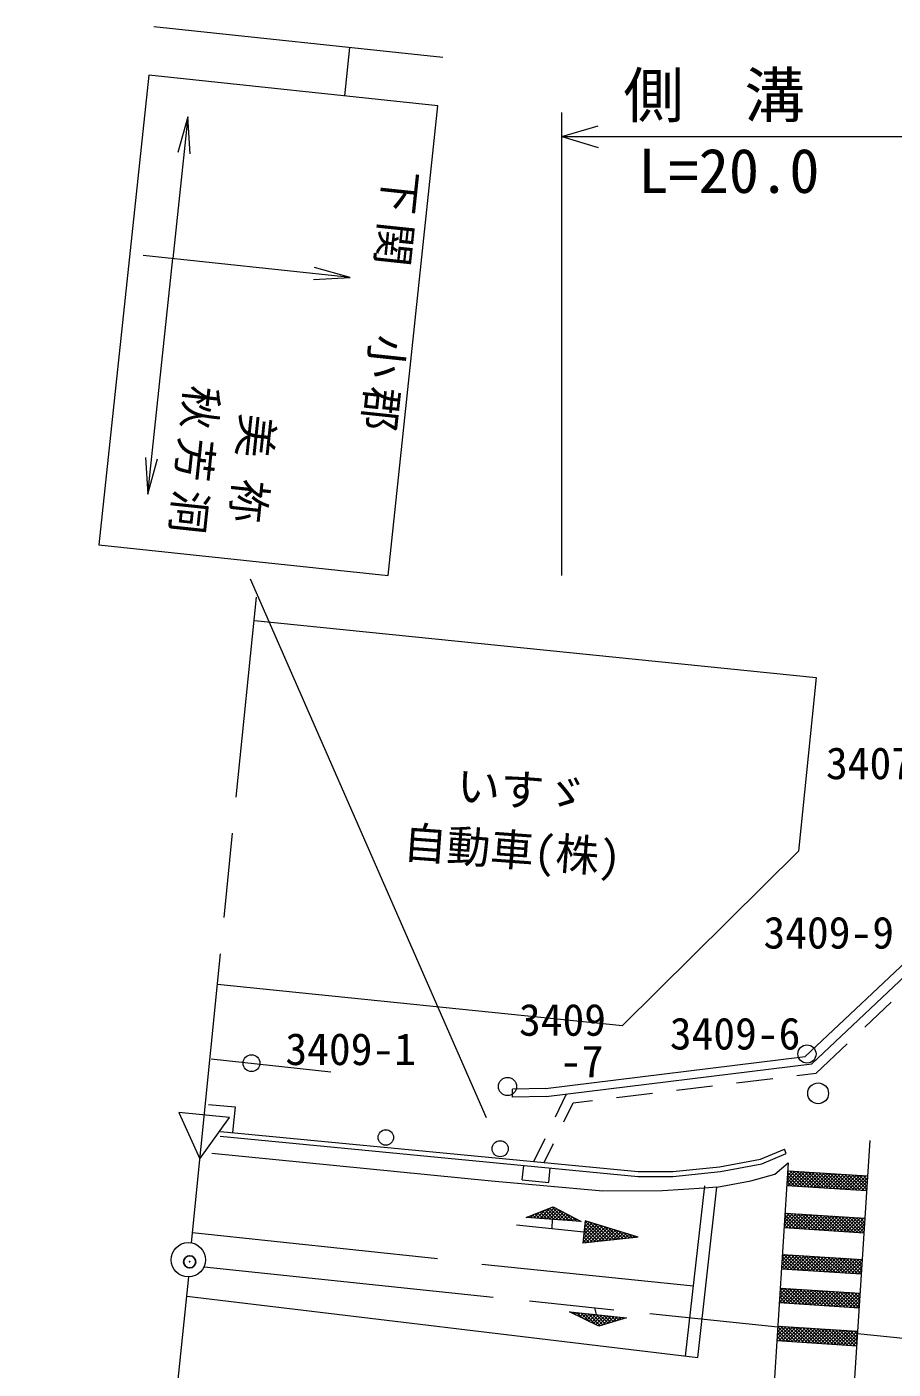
# Model space of a CAD drawing. Units: millimetres, scale not verified. Extents: x 40000 to 680000, y 20000 to 380000.
# Drawn here: x 69079 to 104828, y 291147 to 346555 of the extents above; entities that cross this region are included whole.
import ezdxf
from ezdxf.enums import TextEntityAlignment as Align

# ---------------------------------------------------------------- set-up
doc = ezdxf.new("R2010")
doc.units = ezdxf.units.MM
doc.header["$LTSCALE"] = 1000
doc.header["$PDMODE"] = 32
doc.header["$PDSIZE"] = 500
doc.linetypes.add('CHAIN', pattern=[18.5, 12, -1.5, 3.5, -1.5])
for name, color, linetype, lineweight in [('M-BGD', 7, 'Continuous', 13), ('M-BMK', 2, 'CHAIN', 13), ('M-BMK-SRVR', 3, 'Continuous', 13), ('M-STR-HTXT', 7, 'Continuous', 13), ('M-STR-STRC', 7, 'Continuous', 13)]:
    doc.layers.add(name, color=color, linetype=linetype, lineweight=lineweight)
doc.layers.add('M-OTRS', color=6, linetype='Continuous')
doc.styles.add('ＭＳ ゴシック', font='')
doc.styles.get('ＭＳ ゴシック').set_extended_font_data('MS Gothic')

msp = doc.modelspace()

# ---------------------------------------------------------------- linework, layer by layer
at = {"layer": 'M-BGD'}
for p, q in [((78467, 322056), (101654, 319698)), ((101654, 319698), (100926, 312534)), ((100926, 312534), (93660, 305333)), ((101202, 304046), (108149, 310603)), ((101468, 303746), (108386, 310276)), ((76942, 307033), (93660, 305333)), ((103656, 305261), (104746, 306291)), ((101647, 303365), (102928, 304575)), ((76679, 303957), (81620, 303426)), ((90483, 302734), (101202, 304046)), ((90514, 302406), (101468, 303746)), ((98370, 302964), (99859, 303146)), ((100852, 303268), (101647, 303365)), ((90483, 302734), (89114, 302702)), ((89124, 302373), (89114, 302702)), ((93407, 302357), (94896, 302539)), ((95889, 302661), (97378, 302843)), ((76572, 302068), (77669, 301981)), ((77669, 301981), (77566, 300913)), ((90514, 302406), (89124, 302373)), ((90898, 301563), (91354, 302509)), ((91242, 301358), (91620, 302139)), ((91620, 302139), (92415, 302236)), ((77069, 300961), (94313, 299303)), ((77050, 300762), (94303, 299103)), ((90006, 299717), (90462, 300663)), ((90430, 299677), (90807, 300457)), ((103865, 300585), (103008, 287168)), ((88260, 298901), (76711, 300044)), ((97668, 299499), (99354, 299819)), ((99354, 299819), (100340, 300234)), ((99412, 299626), (100418, 300050)), ((100418, 300050), (100340, 300234)), ((89526, 298960), (89583, 299557)), ((90621, 298855), (90678, 299452)), ((94313, 299303), (95733, 299303)), ((95733, 299303), (97668, 299499)), ((95743, 299103), (97697, 299301)), ((97697, 299301), (99412, 299626)), ((100499, 299658), (99732, 287654)), ((99948, 299192), (100499, 299658)), ((100446, 298830), (100921, 299305)), ((100456, 298981), (100788, 299313)), ((100466, 299132), (100655, 299322)), ((100475, 299283), (100522, 299330)), ((101057, 298695), (100475, 299277)), ((100478, 299333), (103772, 299122)), ((100489, 298731), (101054, 299296)), ((101208, 298685), (100565, 299327)), ((100622, 298722), (101187, 299288)), ((101359, 298675), (100717, 299318)), ((100755, 298714), (101320, 299279)), ((101510, 298666), (100868, 299308)), ((100888, 298705), (101453, 299271)), ((101661, 298656), (101019, 299298)), ((101021, 298697), (101586, 299262)), ((101154, 298688), (101719, 299254)), ((101812, 298646), (101170, 299289)), ((101287, 298680), (101852, 299245)), ((101963, 298637), (101321, 299279)), ((101420, 298671), (101985, 299237)), ((102114, 298627), (101472, 299269)), ((101552, 298663), (102118, 299228)), ((102265, 298617), (101623, 299260)), ((101685, 298654), (102251, 299220)), ((102416, 298608), (101774, 299250)), ((101818, 298646), (102383, 299211)), ((102567, 298598), (101925, 299240)), ((102718, 298588), (102076, 299231)), ((102870, 298579), (102227, 299221)), ((103021, 298569), (102378, 299211)), ((92846, 298498), (88260, 298901)), ((89526, 298960), (90621, 298855)), ((94303, 299103), (95743, 299103)), ((96266, 291678), (97056, 298720)), ((96763, 291622), (97553, 298665)), ((97553, 298665), (97044, 298613)), ((97553, 298665), (98954, 298917)), ((98954, 298917), (99948, 299192)), ((100440, 298734), (103733, 298524)), ((100452, 298733), (100441, 298745)), ((100603, 298724), (100449, 298878)), ((100754, 298714), (100458, 299011)), ((100906, 298704), (100466, 299144)), ((101951, 298637), (102516, 299203)), ((102084, 298629), (102649, 299194)), ((102217, 298621), (102782, 299186)), ((102350, 298612), (102915, 299177)), ((102483, 298604), (103048, 299169)), ((103172, 298560), (102529, 299202)), ((102616, 298595), (103181, 299160)), ((103323, 298550), (102680, 299192)), ((102749, 298587), (103314, 299152)), ((103474, 298540), (102832, 299182)), ((102882, 298578), (103447, 299143)), ((103625, 298531), (102983, 299173)), ((103015, 298570), (103580, 299135)), ((103736, 298561), (103134, 299163)), ((103148, 298561), (103713, 299126)), ((103281, 298553), (103766, 299038)), ((103744, 298694), (103285, 299154)), ((103413, 298544), (103757, 298887)), ((103753, 298827), (103436, 299144)), ((103546, 298536), (103747, 298736)), ((103761, 298960), (103587, 299134)), ((103770, 299093), (103738, 299125)), ((95306, 298511), (92846, 298498)), ((97044, 298613), (95306, 298511)), ((103679, 298527), (103737, 298585)), ((89683, 297412), (90793, 297854)), ((89994, 297389), (90236, 297632)), ((90231, 297372), (90047, 297557)), ((90125, 297380), (90471, 297726)), ((90384, 297361), (90148, 297597)), ((90537, 297349), (90249, 297637)), ((90257, 297370), (90706, 297819)), ((90689, 297338), (90350, 297677)), ((90389, 297360), (90851, 297823)), ((90842, 297327), (90451, 297718)), ((90520, 297351), (90944, 297774)), ((90995, 297316), (90552, 297758)), ((90652, 297341), (91037, 297726)), ((91147, 297305), (90654, 297798)), ((91300, 297293), (90755, 297838)), ((90784, 297331), (91130, 297677)), ((90793, 297854), (91958, 297245)), ((90916, 297322), (91223, 297629)), ((91452, 297282), (90978, 297757)), ((91047, 297312), (91316, 297580)), ((91605, 297271), (91274, 297602)), ((100334, 297068), (100824, 297558)), ((100343, 297219), (100691, 297566)), ((100353, 297370), (100558, 297575)), ((100363, 297521), (100425, 297583)), ((100367, 297587), (103660, 297376)), ((100391, 296984), (100957, 297549)), ((101084, 296940), (100441, 297582)), ((100524, 296975), (101089, 297541)), ((101235, 296930), (100593, 297572)), ((101386, 296920), (100744, 297563)), ((101537, 296911), (100895, 297553)), ((101688, 296901), (101046, 297543)), ((89290, 297104), (92070, 296819)), ((91958, 297245), (89683, 297412)), ((89730, 297409), (89767, 297445)), ((89773, 297405), (89743, 297436)), ((89926, 297394), (89844, 297476)), ((89862, 297399), (90002, 297539)), ((90079, 297383), (89945, 297516)), ((90761, 296953), (90774, 297332)), ((91179, 297302), (91409, 297532)), ((91311, 297292), (91502, 297483)), ((91443, 297283), (91595, 297435)), ((91758, 297260), (91569, 297448)), ((91574, 297273), (91688, 297386)), ((91706, 297263), (91780, 297338)), ((91838, 297254), (91873, 297289)), ((91910, 297248), (91865, 297293)), ((92117, 297270), (92021, 296343)), ((92025, 296374), (92730, 297079)), ((92041, 296532), (92622, 297113)), ((92057, 296689), (92514, 297146)), ((92073, 296847), (92406, 297180)), ((92089, 297004), (92298, 297213)), ((92672, 296413), (92089, 296997)), ((92800, 296427), (92102, 297125)), ((92106, 297162), (92190, 297247)), ((92928, 296440), (92115, 297253)), ((94308, 296589), (92117, 297270)), ((92149, 296357), (92838, 297046)), ((93055, 296454), (92295, 297214)), ((92307, 296374), (92946, 297012)), ((93183, 296468), (92500, 297150)), ((93311, 296482), (92706, 297087)), ((93438, 296495), (92911, 297023)), ((100329, 296988), (103622, 296778)), ((100479, 296978), (100337, 297121)), ((100630, 296969), (100346, 297254)), ((100782, 296959), (100354, 297387)), ((100933, 296949), (100363, 297520)), ((100657, 296967), (101222, 297532)), ((100790, 296959), (101355, 297524)), ((100923, 296950), (101488, 297515)), ((101056, 296942), (101621, 297507)), ((101189, 296933), (101754, 297498)), ((101839, 296891), (101197, 297534)), ((101322, 296925), (101887, 297490)), ((101990, 296882), (101348, 297524)), ((101455, 296916), (102020, 297481)), ((102141, 296872), (101499, 297514)), ((101588, 296908), (102153, 297473)), ((102292, 296863), (101650, 297505)), ((101721, 296899), (102286, 297464)), ((102443, 296853), (101801, 297495)), ((101854, 296891), (102419, 297456)), ((102594, 296843), (101952, 297485)), ((101987, 296882), (102552, 297447)), ((102746, 296834), (102103, 297476)), ((102120, 296874), (102685, 297439)), ((102252, 296865), (102818, 297430)), ((102897, 296824), (102254, 297466)), ((102385, 296857), (102950, 297422)), ((103048, 296814), (102405, 297457)), ((102518, 296848), (103083, 297413)), ((103199, 296805), (102557, 297447)), ((102651, 296840), (103216, 297405)), ((103350, 296795), (102708, 297437)), ((102784, 296831), (103349, 297396)), ((103501, 296785), (102859, 297428)), ((102917, 296823), (103482, 297388)), ((103624, 296804), (103010, 297418)), ((103050, 296814), (103615, 297379)), ((103632, 296937), (103161, 297408)), ((103183, 296806), (103654, 297276)), ((103641, 297070), (103312, 297399)), ((103316, 296797), (103644, 297125)), ((103649, 297203), (103463, 297389)), ((103657, 297336), (103614, 297379)), ((86026, 295706), (75910, 296772)), ((94308, 296589), (92021, 296343)), ((92162, 296358), (92036, 296484)), ((92289, 296372), (92049, 296612)), ((92417, 296385), (92062, 296740)), ((92545, 296399), (92075, 296868)), ((92466, 296391), (93054, 296979)), ((92624, 296408), (93161, 296945)), ((92783, 296425), (93269, 296912)), ((92941, 296442), (93377, 296878)), ((93099, 296459), (93485, 296845)), ((93566, 296509), (93116, 296959)), ((93258, 296476), (93593, 296811)), ((93694, 296523), (93321, 296895)), ((93416, 296493), (93701, 296777)), ((93821, 296537), (93526, 296832)), ((93575, 296510), (93809, 296744)), ((93949, 296550), (93731, 296768)), ((93733, 296527), (93917, 296710)), ((93892, 296544), (94025, 296677)), ((94077, 296564), (93937, 296704)), ((94050, 296561), (94132, 296643)), ((94204, 296578), (94142, 296641)), ((94209, 296578), (94240, 296610)), ((103449, 296789), (103634, 296974)), ((103582, 296780), (103625, 296823)), ((92034, 296344), (92023, 296355)), ((100258, 295885), (103551, 295674)), ((100960, 295238), (100317, 295881)), ((96590, 294567), (87855, 295472)), ((100222, 295322), (100753, 295853)), ((100355, 295277), (100227, 295405)), ((100232, 295473), (100620, 295861)), ((100506, 295267), (100236, 295538)), ((100241, 295624), (100487, 295870)), ((100658, 295258), (100244, 295671)), ((100251, 295776), (100354, 295878)), ((100809, 295248), (100253, 295804)), ((100321, 295279), (100886, 295844)), ((100453, 295271), (101019, 295836)), ((101111, 295229), (100469, 295871)), ((100586, 295262), (101152, 295827)), ((101262, 295219), (100620, 295861)), ((100719, 295254), (101284, 295819)), ((101413, 295210), (100771, 295852)), ((100852, 295245), (101417, 295810)), ((101564, 295200), (100922, 295842)), ((100985, 295237), (101550, 295802)), ((101715, 295190), (101073, 295832)), ((101118, 295228), (101683, 295793)), ((101866, 295181), (101224, 295823)), ((101251, 295220), (101816, 295785)), ((102017, 295171), (101375, 295813)), ((101384, 295211), (101949, 295776)), ((101517, 295203), (102082, 295768)), ((102168, 295161), (101526, 295804)), ((101650, 295194), (102215, 295760)), ((102319, 295152), (101677, 295794)), ((101783, 295186), (102348, 295751)), ((102470, 295142), (101828, 295784)), ((101916, 295177), (102481, 295743)), ((102622, 295132), (101979, 295775)), ((102049, 295169), (102614, 295734)), ((102773, 295123), (102130, 295765)), ((102182, 295160), (102747, 295726)), ((102924, 295113), (102281, 295755)), ((102314, 295152), (102880, 295717)), ((103075, 295103), (102433, 295746)), ((102447, 295143), (103013, 295709)), ((102580, 295135), (103145, 295700)), ((103226, 295094), (102584, 295736)), ((102713, 295126), (103278, 295692)), ((103377, 295084), (102735, 295726)), ((102846, 295118), (103411, 295683)), ((103514, 295088), (102886, 295717)), ((102979, 295109), (103544, 295675)), ((103522, 295221), (103037, 295707)), ((103112, 295101), (103542, 295531)), ((103531, 295354), (103188, 295697)), ((103245, 295092), (103533, 295380)), ((103539, 295487), (103339, 295688)), ((103548, 295620), (103490, 295678)), ((100220, 295286), (103513, 295075)), ((103378, 295084), (103523, 295229)), ((103511, 295075), (103513, 295078)), ((100132, 293911), (100680, 294459)), ((100142, 294062), (100547, 294468)), ((100151, 294213), (100414, 294476)), ((100555, 293866), (100155, 294267)), ((100161, 294364), (100281, 294485)), ((100706, 293856), (100163, 294400)), ((100169, 294492), (103462, 294282)), ((100858, 293847), (100215, 294489)), ((100248, 293886), (100813, 294451)), ((101009, 293837), (100366, 294479)), ((100381, 293877), (100946, 294442)), ((100514, 293869), (101079, 294434)), ((101160, 293827), (100517, 294470)), ((100647, 293860), (101212, 294425)), ((101311, 293818), (100669, 294460)), ((100780, 293852), (101345, 294417)), ((101462, 293808), (100820, 294450)), ((100913, 293843), (101478, 294408)), ((101613, 293799), (100971, 294441)), ((101046, 293835), (101611, 294400)), ((101764, 293789), (101122, 294431)), ((101178, 293826), (101744, 294391)), ((101915, 293779), (101273, 294421)), ((101311, 293818), (101876, 294383)), ((102066, 293770), (101424, 294412)), ((101444, 293809), (102009, 294374)), ((102217, 293760), (101575, 294402)), ((101577, 293801), (102142, 294366)), ((101710, 293792), (102275, 294357)), ((102368, 293750), (101726, 294393)), ((101843, 293784), (102408, 294349)), ((102519, 293741), (101877, 294383)), ((101976, 293775), (102541, 294340)), ((102670, 293731), (102028, 294373)), ((102109, 293767), (102674, 294332)), ((102822, 293721), (102179, 294364)), ((102242, 293758), (102807, 294323)), ((102973, 293712), (102330, 294354)), ((102375, 293750), (102940, 294315)), ((103124, 293702), (102481, 294344)), ((102508, 293741), (103073, 294306)), ((103275, 293692), (102632, 294335)), ((102641, 293733), (103206, 294298)), ((102774, 293724), (103339, 294289)), ((103424, 293684), (102784, 294325)), ((102906, 293716), (103462, 294271)), ((103433, 293817), (102935, 294315)), ((103441, 293950), (103086, 294306)), ((103450, 294083), (103237, 294296)), ((103458, 294216), (103388, 294286)), ((75682, 294155), (96763, 291622)), ((92499, 293684), (92571, 293398)), ((100131, 293893), (103424, 293683)), ((100253, 293885), (100138, 294001)), ((100404, 293876), (100146, 294134)), ((103039, 293707), (103452, 294120)), ((103172, 293699), (103442, 293969)), ((103305, 293690), (103433, 293818)), ((92689, 292925), (91470, 293516)), ((91470, 293516), (93821, 293264)), ((91517, 293493), (91533, 293509)), ((91612, 293447), (91660, 293495)), ((91729, 293390), (91620, 293500)), ((91707, 293401), (91788, 293482)), ((92003, 293257), (91778, 293483)), ((91802, 293355), (91916, 293468)), ((91898, 293308), (92044, 293454)), ((92278, 293124), (91936, 293466)), ((91993, 293262), (92171, 293441)), ((92088, 293216), (92299, 293427)), ((92552, 292992), (92095, 293449)), ((92184, 293170), (92427, 293413)), ((92744, 292941), (92253, 293432)), ((92279, 293124), (92555, 293400)), ((92374, 293078), (92682, 293386)), ((92852, 292974), (92411, 293415)), ((92469, 293032), (92810, 293372)), ((92565, 292985), (92938, 293359)), ((92961, 293007), (92570, 293398)), ((92660, 292939), (93066, 293345)), ((93821, 293264), (92689, 292925)), ((93070, 293039), (92728, 293381)), ((92829, 292967), (93193, 293331)), ((93179, 293072), (92886, 293364)), ((93031, 293028), (93321, 293318)), ((93288, 293104), (93045, 293347)), ((93396, 293137), (93203, 293330)), ((93233, 293088), (93449, 293304)), ((93505, 293170), (93361, 293313)), ((93435, 293149), (93577, 293290)), ((93614, 293202), (93520, 293296)), ((93637, 293209), (93705, 293277)), ((93723, 293235), (93678, 293280)), ((100034, 292382), (100547, 292895)), ((100044, 292533), (100414, 292903)), ((100372, 292305), (100050, 292627)), ((100054, 292684), (100281, 292912)), ((100523, 292295), (100058, 292760)), ((100063, 292835), (100148, 292920)), ((100674, 292285), (100067, 292893)), ((100069, 292925), (103362, 292715)), ((100115, 292321), (100680, 292886)), ((100825, 292276), (100183, 292918)), ((100248, 292313), (100813, 292878)), ((100976, 292266), (100334, 292908)), ((100380, 292304), (100946, 292869)), ((101127, 292256), (100485, 292899)), ((100513, 292296), (101079, 292861)), ((101278, 292247), (100636, 292889)), ((100646, 292287), (101211, 292852)), ((100779, 292279), (101344, 292844)), ((101429, 292237), (100787, 292879)), ((100912, 292270), (101477, 292835)), ((101581, 292227), (100938, 292870)), ((101045, 292262), (101610, 292827)), ((101732, 292218), (101089, 292860)), ((101178, 292253), (101743, 292818)), ((101883, 292208), (101240, 292850)), ((101311, 292245), (101876, 292810)), ((102034, 292199), (101391, 292841)), ((101444, 292236), (102009, 292801)), ((102185, 292189), (101543, 292831)), ((101577, 292228), (102142, 292793)), ((102336, 292179), (101694, 292821)), ((101710, 292219), (102275, 292784)), ((101843, 292211), (102408, 292776)), ((102487, 292170), (101845, 292812)), ((101976, 292202), (102541, 292767)), ((102638, 292160), (101996, 292802)), ((102109, 292194), (102674, 292759)), ((102789, 292150), (102147, 292792)), ((102241, 292185), (102807, 292750)), ((102940, 292141), (102298, 292783)), ((102374, 292177), (102940, 292742)), ((103091, 292131), (102449, 292773)), ((102507, 292168), (103072, 292733)), ((103242, 292121), (102600, 292764)), ((102640, 292160), (103205, 292725)), ((103328, 292177), (102751, 292754)), ((102773, 292151), (103338, 292716)), ((103336, 292310), (102902, 292744)), ((102906, 292143), (103354, 292591)), ((103345, 292443), (103053, 292735)), ((103353, 292576), (103204, 292725)), ((103362, 292709), (103355, 292715)), ((100031, 292327), (103324, 292116)), ((100070, 292324), (100033, 292361)), ((100221, 292314), (100041, 292494)), ((103039, 292134), (103345, 292440)), ((103172, 292126), (103335, 292289)), ((103305, 292117), (103325, 292138))]:
    msp.add_line(p, q, dxfattribs=at)
msp.add_lwpolyline([(77443, 301533), (75352, 301737), (76221, 299825)], close=True, dxfattribs=at)
for centre, radius in [((101271, 304157), 375), ((78349, 303778), 350), ((88914, 302814), 375), ((101732, 302532), 430), ((83893, 300712), 320), ((88611, 300245), 333)]:
    msp.add_circle(centre, radius, dxfattribs=at)
at = {"layer": 'M-BMK'}
for p, q in [((75868, 296357), (78551, 323013)), ((76392, 295375), (100067, 292890)), ((69079, 230558), (75765, 294952)), ((103356, 292618), (140763, 288780))]:
    msp.add_line(p, q, dxfattribs=at)
at = {"layer": 'M-BMK-SRVR'}
msp.add_circle((75743, 295660), 709, dxfattribs=at)
at = {"layer": 'M-OTRS'}
msp.add_point((75799, 295579), dxfattribs=at)
at = {"layer": 'M-STR-HTXT'}
for p, q in [((91150, 323908), (91150, 343025)), ((91150, 342025), (92650, 342475)), ((91150, 342025), (108659, 342025)), ((91150, 342025), (92650, 341575))]:
    msp.add_line(p, q, dxfattribs=at)
at = {"layer": 'M-STR-STRC'}
for p, q in [((86252, 345290), (74319, 346555)), ((82396, 345698), (82185, 343710)), ((74108, 344566), (72053, 325174)), ((86041, 343301), (74108, 344566)), ((83986, 323909), (86041, 343301)), ((75721, 342838), (75101, 336986)), ((82420, 336210), (73882, 337115)), ((74070, 327258), (75101, 336986)), ((72053, 325174), (83986, 323909)), ((88054, 301527), (78312, 323753))]:
    msp.add_line(p, q, dxfattribs=at)
for points in [[(75812, 341320), (75721, 342838), (75315, 341373)], [(80902, 336120), (82420, 336210), (80955, 336617)], [(73979, 328776), (74070, 327258), (74476, 328723)]]:
    msp.add_lwpolyline(points, dxfattribs=at)

# ---------------------------------------------------------------- texts
at = {"layer": 'M-BGD', "style": 'ＭＳ ゴシック'}
for s, p in [('3407-5', (102057, 316159)), ('3409-9', (99477, 309168)), ('3409', (89387, 305569)), ('3409-6', (95612, 305000)), ('3409-1', (79748, 304359)), ('  -7', (89281, 303851))]:
    msp.add_text(s, height=1320, dxfattribs=at).set_placement(p, align=Align.MIDDLE_LEFT)
for s, p in [('いすゞ', (86825, 315254)), ('自動車(株)', (84619, 312912))]:
    msp.add_text(s, height=1320, rotation=355.819, dxfattribs=at).set_placement(p, align=Align.MIDDLE_LEFT)
at = {"layer": 'M-STR-HTXT', "style": 'ＭＳ ゴシック'}
for s, p in [('側  溝\u3000', (93695, 343734)), ('L=20.0', (94308, 340615))]:
    msp.add_text(s, height=1833, dxfattribs=at).set_placement(p, align=Align.MIDDLE_LEFT)
at = {"layer": 'M-STR-STRC', "char_height": 1320, "attachment_point": 4, "rotation": 263.948, "style": 'ＭＳ ゴシック'}
for s, insert in [('\\T1.2;下関', (84491, 340631)), ('\\T1.2;小郡', (83934, 333835)), ('\\T1.2;秋芳洞', (76257, 331736)), ('\\T1.5;美祢', (78556, 330561))]:
    msp.add_mtext(s, dxfattribs=dict(at, insert=insert))

doc.saveas('drawing.dxf')
